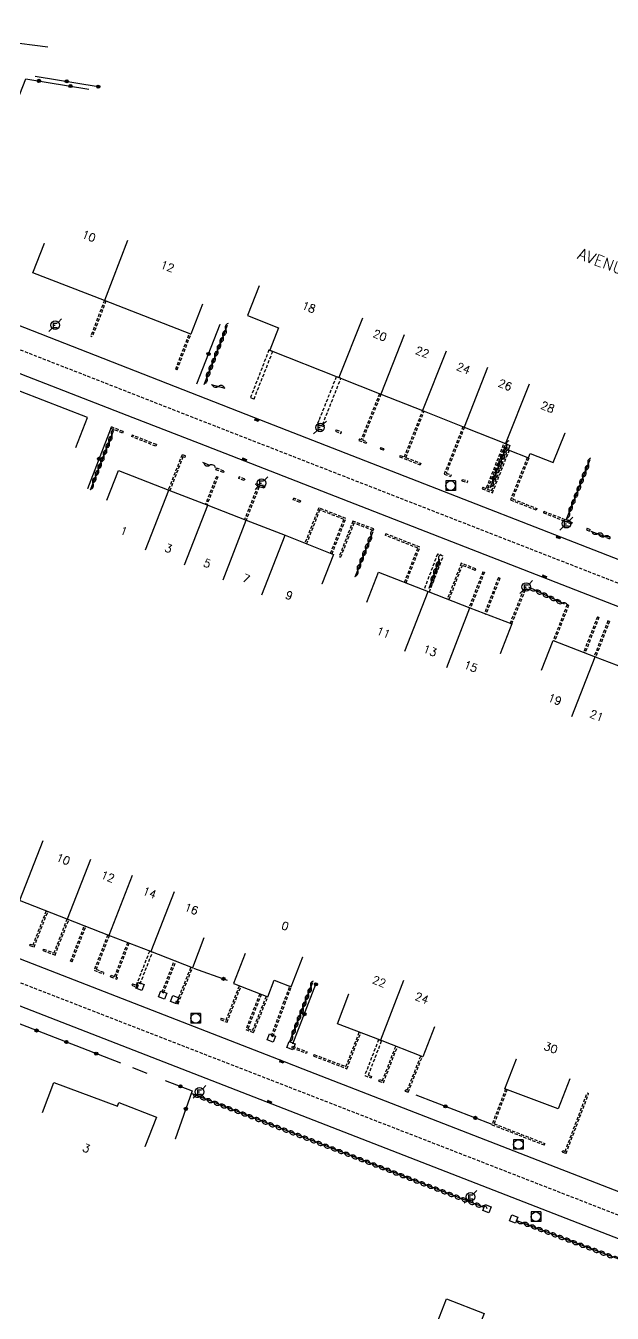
# Model space of a CAD drawing. Header units: millimetres. Extents: x 126999 to 128001, y 153000 to 154000.
# Drawn here: x 127678.6 to 127770.3, y 153660.1 to 153861.1 of the extents above; entities that cross this region are included whole.
import ezdxf
from ezdxf.enums import TextEntityAlignment as Align

# ---------------------------------------------------------------- set-up
doc = ezdxf.new("R2010")
doc.units = ezdxf.units.MM
doc.linetypes.add('DASHED', pattern=[0.75, 0.5, -0.25])
doc.layers.get('0').update_dxf_attribs({"linetype": 'CONTINUOUS'})
for name, color, linetype in [('W0001', 6, 'DASHED'), ('W0008', 7, 'CONTINUOUS'), ('W0100', 7, 'CONTINUOUS'), ('W0112', 1, 'DASHED'), ('W0310', 3, 'CONTINUOUS'), ('W0322', 7, 'CONTINUOUS'), ('W0400', 7, 'CONTINUOUS'), ('W0420', 7, 'CONTINUOUS'), ('W0471', 7, 'CONTINUOUS'), ('W0989', 7, 'CONTINUOUS'), ('W0991', 7, 'CONTINUOUS'), ('W1102', 7, 'CONTINUOUS')]:
    doc.layers.add(name, color=color, linetype=linetype)
doc.styles.get("Standard").update_dxf_attribs({"font": 'romans.shx', "width": 0.85})

# ---------------------------------------------------------------- blocks, each defined once
blk = doc.blocks.new('t310o')
at = {"color": 0, "linetype": 'Continuous'}
for centre, start, end in [((-0.5, 0.38), 216.8699, 323.1304), ((0.5, -0.37), 36.8699, 143.1303)]:
    blk.add_arc(centre, 0.625, start, end, dxfattribs=at)
blk = doc.blocks.new('t322o')
at = {"color": 0, "linetype": 'Continuous'}
for radius in [0.25, 0.15]:
    blk.add_circle((0, 0), radius, dxfattribs=at)
blk = doc.blocks.new('T420')
for p, q in [((0.75, 0.75), (-0.75, 0.75)), ((-0.75, 0.75), (-0.75, -0.75)), ((0.75, 0.75), (0.75, -0.75)), ((0.75, -0.75), (-0.75, -0.75))]:
    blk.add_line(p, q)
blk.add_ellipse((0, 0), major_axis=(-0.53, 0.53), ratio=1, start_param=3.926991, end_param=10.210176)
blk = doc.blocks.new('t112o')
at = {"color": 0, "linetype": 'Continuous'}
for p, q in [((-0.5, 0.5), (0.5, 0.5)), ((-0.5, -0.5), (-0.5, 0.5)), ((0.5, 0.5), (0.5, -0.5)), ((0.5, -0.5), (-0.5, -0.5))]:
    blk.add_line(p, q, dxfattribs=at)
blk = doc.blocks.new('T400')
for p, q in [((-0.15, 0.3), (0.15, 0.3)), ((-0.15, -0.25), (-0.15, 0.3)), ((-0.15, 0.15), (0.15, 0.15)), ((-0.15, 0), (0.15, 0)), ((0.15, 0.3), (0.15, -0.25)), ((-0.15, -0.15), (0.15, -0.15)), ((-0.15, -0.25), (-0.15, -0.3)), ((-0.15, -0.3), (0.15, -0.3)), ((0.15, -0.3), (0.15, -0.25))]:
    blk.add_line(p, q)
blk = doc.blocks.new('T471')
for p, q in [((-0.333334, 0.333334), (-0.333334, -0.333334)), ((-0.333334, 0.333334), (0.333334, 0.333334)), ((-0.333334, 0), (0, 0)), ((0.500001, 0.500001), (1.000002, 1.000002)), ((-0.500001, -0.500001), (-1.000002, -1.000002)), ((-0.333334, -0.333334), (0.333334, -0.333334))]:
    blk.add_line(p, q)
blk.add_ellipse((0, 0), major_axis=(0.471405, 0.471405), ratio=1, start_param=5.4977871438, end_param=11.780972451)

msp = doc.modelspace()

# ---------------------------------------------------------------- linework, layer by layer
at = {"layer": 'W0001', "flags": 128}
for points in [[(127580.9, 153772.72), (127606.95, 153785.37), (127617.12, 153789.51), (127625.69, 153793), (127660.92, 153809.66), (127669.54, 153813.74), (127709.96, 153797.95), (127797.12, 153764.01), (127869.95, 153735.6), (127882.79, 153733.56), (127893.32, 153729.58), (127909.01, 153726.7), (127923.74, 153720.95), (127923.74, 153720.95)], [(127617.12, 153789.51), (127622.68, 153778.07), (127635.11, 153752.42), (127647.93, 153725.91), (127650.65, 153722.47), (127654.2, 153720.82), (127746.68, 153684.94), (127802.85, 153663.11), (127815.45, 153661.43), (127830.51, 153658.79), (127853.48, 153649.95), (127853.48, 153649.95)]]:
    msp.add_lwpolyline(points, dxfattribs=at)
at = {"layer": 'W0008', "flags": 128}
for points in [[(127674.96, 153861.75, -0.0283), (127673.74, 153858.95, -0.0712), (127671.25, 153854.6), (127661.34, 153843.42), (127646.13, 153826.45), (127634.67, 153813.16), (127628.46, 153806.06, 0.0416), (127625.65, 153802.53), (127623.18, 153798.51), (127624.78, 153797.62), (127640.08, 153804.86, 0.1296), (127641.15, 153805.7, 0.1182), (127641.56, 153806.93, 0.0332), (127641.59, 153807.38, 0.1258), (127641.05, 153809.15), (127639.34, 153812.17), (127651.47, 153824.62), (127677.19, 153814.48), (127714.19, 153800.01), (127791.99, 153769.7)], [(127790.81, 153762.8), (127705.74, 153795.89), (127695.41, 153799.92), (127674.89, 153807.86, 0.1063), (127670.63, 153808.81, 0.0992), (127667.19, 153807.71), (127664.47, 153806.34), (127663.09, 153802.98), (127661.11, 153798.53), (127634.16, 153785.52), (127626.59, 153788.38), (127624.73, 153787.48, 0.2334), (127623.42, 153785.67, 0.152), (127623.89, 153783.48), (127634.37, 153761.89), (127651.32, 153726.82, 0.094), (127652.21, 153725.56, 0.0914), (127654.21, 153724.51), (127719.01, 153699.38), (127721.91, 153698.22), (127803.59, 153666.51, 0.0758)], [(127774.34, 153670.5), (127654.2, 153717.13, -0.0539), (127649.1, 153719.38, -0.08), (127646.47, 153721.88, -0.0526), (127644.55, 153725), (127635.85, 153742.96), (127621.9, 153771.74, 0.2277), (127620.41, 153772.78, 0.1584), (127618.19, 153772.34), (127587.97, 153757.96), (127587.97, 153757.96)]]:
    msp.add_lwpolyline(points, format="xyb", dxfattribs=at)
at = {"layer": 'W0100', "flags": 128}
for points in [[(127706.21, 153817.66), (127704.41, 153813), (127690.9, 153818.26), (127679.71, 153822.54), (127681.51, 153827.2), (127681.51, 153827.2)], [(127715.09, 153820.53), (127713.25, 153815.88), (127718.12, 153813.95), (127716.74, 153810.47), (127727.56, 153806.19), (127734.09, 153803.59), (127740.61, 153801.03), (127747.12, 153798.46), (127753.61, 153795.88), (127754.28, 153795.61), (127754, 153794.9), (127757.19, 153793.64), (127757.47, 153794.34), (127761.06, 153792.91), (127762.9, 153797.56), (127762.9, 153797.56)], [(127686.43, 153795.28), (127688.24, 153799.94), (127674.23, 153805.39), (127673.21, 153802.68), (127674.32, 153801), (127672.5, 153799), (127670.71, 153799.98), (127660.12, 153794.98), (127652.9, 153791.57), (127645.65, 153788.09), (127638.46, 153784.64), (127631.16, 153781.15), (127636.42, 153770.38), (127633.72, 153769.09), (127636.57, 153763.14), (127641.08, 153765.3), (127641.08, 153765.3)], [(127691.27, 153787.03), (127693.09, 153791.69), (127700.97, 153788.6), (127707.06, 153786.27), (127713.07, 153783.91), (127719.15, 153781.57), (127726.68, 153778.58), (127724.87, 153773.92), (127724.87, 153773.92)], [(127731.93, 153771.14), (127733.74, 153775.8), (127741.48, 153772.79), (127748.02, 153770.23), (127754.56, 153767.72), (127752.75, 153763.06), (127752.75, 153763.06)], [(127759.24, 153760.48), (127761.05, 153765.14), (127767.6, 153762.6), (127774.15, 153760.06), (127772.34, 153755.4), (127772.34, 153755.4)], [(127706.45, 153718.69), (127704.64, 153714.02), (127698.16, 153716.54), (127691.59, 153719.07), (127685.08, 153721.59), (127677.62, 153724.53), (127669.7, 153727.6), (127671.51, 153732.26), (127671.51, 153732.26)], [(127712.87, 153716.24), (127711.07, 153711.58), (127711.23, 153711.48), (127716.44, 153709.47), (127717.45, 153712.07), (127720.1, 153711.04), (127721.91, 153715.71), (127721.91, 153715.71)], [(127742.48, 153704.77), (127740.67, 153700.11), (127734.03, 153702.68), (127727.32, 153705.27), (127729.12, 153709.94), (127729.12, 153709.94)], [(127763.65, 153696.64), (127761.85, 153691.98), (127753.51, 153695.12), (127755.31, 153699.79), (127755.31, 153699.79)], [(127681.19, 153691.42), (127683, 153696.08), (127692.94, 153692.41), (127693.16, 153692.97), (127699.01, 153690.69), (127697.2, 153686.03), (127697.2, 153686.03)], [(127742.57, 153657.61), (127744.37, 153662.28), (127750.24, 153660.01), (127749.74, 153658.7), (127760.89, 153654.4), (127762.23, 153657.85), (127767.44, 153655.83), (127765.65, 153651.17), (127765.65, 153651.17)]]:
    msp.add_lwpolyline(points, dxfattribs=at)
at = {"layer": 'W0112'}
for p, q in [((127690.9, 153818.26), (127688.75, 153812.65)), ((127691.13, 153818.17), (127688.99, 153812.56)), ((127702.03, 153807.51), (127704.18, 153813.09)), ((127702.26, 153807.42), (127704.41, 153813)), ((127716.61, 153810.51), (127713.73, 153803.07)), ((127714.28, 153802.85), (127717.21, 153810.28)), ((127727.14, 153806.31), (127724.4, 153799.48)), ((127725.01, 153798.88), (127727.86, 153806.07)), ((127733.89, 153803.67), (127731.01, 153796.52)), ((127713.73, 153803.07), (127714.28, 153802.85)), ((127734.12, 153803.58), (127731.24, 153796.43)), ((127737.78, 153793.8), (127740.64, 153801.02)), ((127738.02, 153793.71), (127740.87, 153800.93)), ((127693.73, 153797.52), (127691.92, 153798.25)), ((127693.82, 153797.75), (127692.01, 153798.48)), ((127724.4, 153799.48), (127724.18, 153798.94)), ((127724.18, 153798.94), (127725.18, 153798.54)), ((127725.01, 153798.88), (127725.27, 153798.77)), ((127727.02, 153797.81), (127727.87, 153797.47)), ((127727.12, 153798.04), (127727.96, 153797.7)), ((127746.94, 153798.53), (127744.01, 153791.11)), ((127747.17, 153798.44), (127744.33, 153791.26)), ((127698.92, 153795.48), (127695.15, 153796.98)), ((127699.02, 153795.72), (127695.24, 153797.21)), ((127730.66, 153796.39), (127731.81, 153795.93)), ((127730.75, 153796.62), (127731.01, 153796.52)), ((127731.24, 153796.43), (127731.9, 153796.16)), ((127750.64, 153789.01), (127753.39, 153795.97)), ((127750.87, 153788.92), (127753.62, 153795.87)), ((127703.02, 153794.14), (127700.88, 153788.65)), ((127703.17, 153793.83), (127701.12, 153788.56)), ((127703.58, 153793.96), (127703.02, 153794.14)), ((127703.51, 153793.72), (127703.17, 153793.83)), ((127733.99, 153795.05), (127734.53, 153794.88)), ((127734.06, 153795.29), (127734.6, 153795.12)), ((127737.04, 153793.82), (127740.26, 153792.57)), ((127737.14, 153794.05), (127737.78, 153793.8)), ((127738.02, 153793.71), (127740.35, 153792.81)), ((127751.41, 153788.51), (127753.95, 153794.92)), ((127751.55, 153788.19), (127754.18, 153794.83)), ((127757, 153793.72), (127754.37, 153787.1)), ((127757.23, 153793.63), (127754.7, 153787.24)), ((127709.49, 153791.36), (127708.3, 153791.82)), ((127709.58, 153791.59), (127708.39, 153792.06)), ((127708.39, 153790.77), (127706.69, 153786.42)), ((127708.62, 153790.68), (127706.92, 153786.32)), ((127712.74, 153790.11), (127711.88, 153790.44)), ((127712.83, 153790.34), (127711.97, 153790.67)), ((127715.95, 153789.15), (127714.58, 153789.67)), ((127744.01, 153791.11), (127744.99, 153790.75)), ((127744.09, 153791.34), (127744.1, 153791.34)), ((127744.24, 153791.02), (127744.24, 153791.02)), ((127744.33, 153791.26), (127745.08, 153790.99)), ((127746.79, 153790.06), (127747.59, 153789.81)), ((127746.87, 153790.3), (127747.66, 153790.05)), ((127714.82, 153789.16), (127712.8, 153784.02)), ((127715.05, 153789.06), (127713.04, 153783.93)), ((127715.86, 153788.92), (127714.49, 153789.44)), ((127749.94, 153788.82), (127751.55, 153788.19)), ((127750.03, 153789.06), (127751.41, 153788.51)), ((127721.46, 153786.71), (127720.42, 153787.12)), ((127721.55, 153786.94), (127720.51, 153787.35)), ((127724.4, 153785.84), (127722.23, 153780.32)), ((127728.64, 153784.2), (127724.4, 153785.84)), ((127754.37, 153787.1), (127758.41, 153785.51)), ((127754.7, 153787.24), (127758.5, 153785.74)), ((127724.54, 153785.52), (127722.47, 153780.23)), ((127728.32, 153784.05), (127724.54, 153785.52)), ((127726.24, 153778.75), (127728.32, 153784.05)), ((127726.47, 153778.66), (127728.64, 153784.2)), ((127729.75, 153783.78), (127727.58, 153778.23)), ((127732.99, 153782.55), (127729.75, 153783.78)), ((127759.52, 153785.07), (127763.31, 153783.61)), ((127759.61, 153785.31), (127763.4, 153783.85)), ((127763.54, 153783.76), (127764.01, 153783.57)), ((127729.9, 153783.46), (127727.81, 153778.14)), ((127732.9, 153782.31), (127729.9, 153783.46)), ((127739.88, 153779.56), (127734.79, 153781.56)), ((127740.21, 153779.71), (127734.89, 153781.79)), ((127763.45, 153783.53), (127763.92, 153783.34)), ((127766.27, 153782.43), (127766.75, 153782.22)), ((127766.37, 153782.66), (127766.85, 153782.45)), ((127737.81, 153774.22), (127739.88, 153779.56)), ((127738.04, 153774.13), (127740.21, 153779.71)), ((127769.38, 153781.2), (127769.89, 153781.01)), ((127769.46, 153781.44), (127769.97, 153781.25)), ((127742.95, 153778.63), (127740.85, 153773.04)), ((127741.69, 153772.71), (127743.86, 153778.29)), ((127743.86, 153778.29), (127742.95, 153778.63)), ((127746.68, 153777.19), (127744.5, 153771.58)), ((127746.82, 153776.87), (127744.73, 153771.49)), ((127748.95, 153776.32), (127746.68, 153777.19)), ((127748.86, 153776.08), (127746.82, 153776.87)), ((127750.05, 153775.87), (127747.88, 153770.26)), ((127750.29, 153775.78), (127748.11, 153770.17)), ((127752.48, 153774.95), (127750.29, 153769.33)), ((127752.71, 153774.86), (127750.52, 153769.24)), ((127754.32, 153767.81), (127756.59, 153773.43)), ((127754.56, 153767.72), (127756.83, 153773.33)), ((127763.23, 153770.73), (127761.05, 153765.15)), ((127763.46, 153770.64), (127761.28, 153765.06)), ((127767.96, 153768.84), (127765.81, 153763.3)), ((127768.2, 153768.75), (127766.04, 153763.2)), ((127769.61, 153768.2), (127767.45, 153762.66)), ((127769.84, 153768.11), (127767.69, 153762.57)), ((127679.74, 153717.57), (127681.8, 153722.86)), ((127679.89, 153717.25), (127682.03, 153722.77)), ((127683.02, 153716.32), (127685.07, 153721.6)), ((127683.17, 153716), (127685.31, 153721.5)), ((127685.61, 153715.03), (127687.75, 153720.56)), ((127685.84, 153714.94), (127687.99, 153720.47)), ((127679.22, 153717.49), (127679.89, 153717.25)), ((127679.3, 153717.72), (127679.74, 153717.57)), ((127691.4, 153719.15), (127689.28, 153713.63)), ((127691.64, 153719.06), (127689.6, 153713.77)), ((127692.49, 153712.63), (127694.53, 153717.94)), ((127692.72, 153712.54), (127694.77, 153717.85)), ((127681.3, 153716.69), (127683.17, 153716)), ((127681.39, 153716.93), (127683.02, 153716.32)), ((127695.9, 153711.28), (127697.97, 153716.62)), ((127696.47, 153711.49), (127698.4, 153716.45)), ((127689.28, 153713.63), (127690.74, 153713.04)), ((127689.6, 153713.77), (127690.84, 153713.27)), ((127699.9, 153710.18), (127701.82, 153715.12)), ((127700.14, 153710.09), (127702.06, 153715.03)), ((127702.27, 153708.74), (127704.43, 153714.11)), ((127702.4, 153708.39), (127704.67, 153714.02)), ((127691.86, 153712.61), (127692.82, 153712.23)), ((127691.95, 153712.84), (127692.49, 153712.63)), ((127692.72, 153712.54), (127692.91, 153712.47)), ((127695.19, 153711.29), (127696.04, 153710.95)), ((127695.28, 153711.52), (127695.9, 153711.28)), ((127696.04, 153710.95), (127696.28, 153711.56)), ((127696.13, 153711.18), (127696.13, 153711.18)), ((127709.92, 153705.84), (127711.99, 153711.17)), ((127695.81, 153711.04), (127695.81, 153711.04)), ((127710.06, 153705.52), (127712.22, 153711.08)), ((127715.17, 153709.93), (127712.99, 153704.35)), ((127715.4, 153709.84), (127713.32, 153704.5)), ((127714.06, 153704.22), (127716.21, 153709.56)), ((127714.2, 153703.9), (127716.44, 153709.47)), ((127718.86, 153708.41), (127719.87, 153711.13)), ((127719.1, 153708.32), (127720.1, 153711.04)), ((127702.01, 153708.58), (127702.4, 153708.39)), ((127702.12, 153708.81), (127702.27, 153708.74)), ((127717, 153703.39), (127718.86, 153708.41)), ((127717.23, 153703.3), (127719.1, 153708.32)), ((127709.03, 153705.91), (127710.06, 153705.52)), ((127709.12, 153706.15), (127709.92, 153705.84)), ((127712.99, 153704.35), (127714.2, 153703.9)), ((127713.32, 153704.5), (127714.06, 153704.22)), ((127728.65, 153698.57), (127730.73, 153703.95)), ((127728.79, 153698.25), (127730.96, 153703.86)), ((127720.2, 153701.54), (127722.48, 153700.65)), ((127720.29, 153701.77), (127722.57, 153700.89)), ((127733.75, 153702.79), (127731.58, 153697.17)), ((127732.15, 153697.22), (127734.23, 153702.6)), ((127734.36, 153696.38), (127736.44, 153701.74)), ((127734.51, 153696.06), (127736.67, 153701.65)), ((127723.61, 153700.23), (127728.79, 153698.25)), ((127723.7, 153700.46), (127728.65, 153698.57)), ((127738.24, 153694.89), (127740.33, 153700.18)), ((127738.38, 153694.57), (127740.56, 153700.09)), ((127731.58, 153697.17), (127732.57, 153696.8)), ((127732.15, 153697.22), (127732.66, 153697.04)), ((127733.8, 153696.32), (127734.51, 153696.06)), ((127733.89, 153696.55), (127734.36, 153696.38)), ((127753.6, 153695.08), (127751.48, 153689.5)), ((127737.91, 153694.76), (127738.38, 153694.57)), ((127738, 153694.99), (127738.24, 153694.89)), ((127753.84, 153695), (127751.81, 153689.65)), ((127762.92, 153685.33), (127766.36, 153694.46)), ((127763.07, 153685.01), (127766.59, 153694.37)), ((127751.48, 153689.5), (127759.67, 153686.32)), ((127751.81, 153689.65), (127759.76, 153686.56)), ((127762.45, 153685.24), (127763.07, 153685.01)), ((127762.54, 153685.48), (127762.92, 153685.33))]:
    msp.add_line(p, q, dxfattribs=at)
for points in [[(127688.99, 153812.56), (127688.75, 153812.65)], [(127704.18, 153813.09), (127704.41, 153813)], [(127716.61, 153810.51), (127717.21, 153810.28)], [(127702.26, 153807.42), (127702.03, 153807.51)], [(127727.83, 153806.08), (127727.14, 153806.31)], [(127734.12, 153803.58), (127733.89, 153803.67)], [(127740.64, 153801.02), (127740.87, 153800.93)], [(127691.92, 153798.25), (127692.01, 153798.48)], [(127693.82, 153797.75), (127693.73, 153797.52)], [(127725.27, 153798.77), (127725.18, 153798.54)], [(127727.12, 153798.04), (127727.02, 153797.81)], [(127727.87, 153797.47), (127727.96, 153797.7)], [(127746.94, 153798.53), (127747.17, 153798.44)], [(127695.24, 153797.21), (127695.15, 153796.98)], [(127699.02, 153795.72), (127698.92, 153795.48)], [(127730.75, 153796.62), (127730.66, 153796.39)], [(127731.81, 153795.93), (127731.9, 153796.16)], [(127753.39, 153795.97), (127753.62, 153795.87)], [(127703.51, 153793.72), (127703.58, 153793.96)], [(127734.06, 153795.29), (127733.99, 153795.05)], [(127734.53, 153794.88), (127734.6, 153795.12)], [(127737.14, 153794.05), (127737.04, 153793.82)], [(127753.95, 153794.92), (127754.18, 153794.83)], [(127757.23, 153793.63), (127757, 153793.72)], [(127708.3, 153791.82), (127708.39, 153792.06)], [(127740.35, 153792.81), (127740.26, 153792.57)], [(127708.39, 153790.77), (127708.62, 153790.68)], [(127709.58, 153791.59), (127709.49, 153791.36)], [(127711.88, 153790.44), (127711.97, 153790.67)], [(127712.83, 153790.34), (127712.74, 153790.11)], [(127714.58, 153789.67), (127714.49, 153789.44)], [(127745.08, 153790.99), (127744.99, 153790.75)], [(127746.79, 153790.06), (127746.87, 153790.3)], [(127747.66, 153790.05), (127747.59, 153789.81)], [(127701.12, 153788.56), (127700.88, 153788.65)], [(127715.05, 153789.06), (127714.82, 153789.16)], [(127715.95, 153789.15), (127715.86, 153788.92)], [(127750.03, 153789.06), (127749.94, 153788.82)], [(127750.64, 153789.01), (127750.87, 153788.92)], [(127706.69, 153786.42), (127706.92, 153786.32)], [(127720.42, 153787.12), (127720.51, 153787.35)], [(127721.55, 153786.94), (127721.46, 153786.71)], [(127758.5, 153785.74), (127758.41, 153785.51)], [(127713.04, 153783.93), (127712.8, 153784.02)], [(127759.61, 153785.31), (127759.52, 153785.07)], [(127763.4, 153783.85), (127763.31, 153783.61)], [(127763.54, 153783.76), (127763.45, 153783.53)], [(127764.01, 153783.57), (127763.92, 153783.34)], [(127732.9, 153782.31), (127732.99, 153782.55)], [(127734.89, 153781.79), (127734.79, 153781.56)], [(127766.37, 153782.66), (127766.27, 153782.43)], [(127766.75, 153782.22), (127766.85, 153782.45)], [(127722.47, 153780.23), (127722.23, 153780.32)], [(127769.46, 153781.44), (127769.38, 153781.2)], [(127769.89, 153781.01), (127769.97, 153781.25)], [(127726.24, 153778.75), (127726.47, 153778.66)], [(127727.58, 153778.23), (127727.81, 153778.14)], [(127748.86, 153776.08), (127748.95, 153776.32)], [(127750.05, 153775.87), (127750.29, 153775.78)], [(127737.81, 153774.22), (127738.04, 153774.13)], [(127752.48, 153774.95), (127752.71, 153774.86)], [(127740.85, 153773.04), (127740.85, 153773.04)], [(127744.73, 153771.49), (127744.5, 153771.58)], [(127756.59, 153773.43), (127756.83, 153773.33)], [(127748.11, 153770.17), (127747.88, 153770.26)], [(127763.46, 153770.64), (127763.23, 153770.73)], [(127750.29, 153769.33), (127750.52, 153769.24)], [(127754.56, 153767.72), (127754.32, 153767.81)], [(127767.96, 153768.84), (127768.2, 153768.75)], [(127769.84, 153768.11), (127769.61, 153768.2)], [(127761.05, 153765.15), (127761.28, 153765.06)], [(127766.04, 153763.2), (127765.81, 153763.3)], [(127767.45, 153762.66), (127767.69, 153762.57)], [(127681.8, 153722.86), (127682.03, 153722.77)], [(127685.07, 153721.6), (127685.31, 153721.5)], [(127687.75, 153720.56), (127687.99, 153720.47)], [(127679.22, 153717.49), (127679.3, 153717.72)], [(127691.4, 153719.15), (127691.64, 153719.06)], [(127694.53, 153717.94), (127694.77, 153717.85)], [(127681.3, 153716.69), (127681.39, 153716.93)], [(127697.97, 153716.62), (127698.4, 153716.45)], [(127685.84, 153714.94), (127685.61, 153715.03)], [(127690.74, 153713.04), (127690.84, 153713.27)], [(127702.06, 153715.03), (127701.82, 153715.12)], [(127704.43, 153714.11), (127704.67, 153714.02)], [(127691.86, 153712.61), (127691.95, 153712.84)], [(127692.91, 153712.47), (127692.82, 153712.23)], [(127695.28, 153711.52), (127695.19, 153711.29)], [(127696.47, 153711.49), (127696.28, 153711.56)], [(127711.99, 153711.17), (127712.22, 153711.08)], [(127699.9, 153710.18), (127700.14, 153710.09)], [(127715.17, 153709.93), (127715.4, 153709.84)], [(127720.1, 153711.04), (127719.87, 153711.13)], [(127702.12, 153708.81), (127702.01, 153708.58)], [(127709.12, 153706.15), (127709.03, 153705.91)], [(127717, 153703.39), (127717.23, 153703.3)], [(127730.73, 153703.95), (127730.96, 153703.86)], [(127720.2, 153701.54), (127720.29, 153701.77)], [(127733.75, 153702.79), (127734.23, 153702.6)], [(127736.67, 153701.65), (127736.44, 153701.74)], [(127722.57, 153700.89), (127722.48, 153700.65)], [(127723.61, 153700.23), (127723.7, 153700.46)], [(127740.33, 153700.18), (127740.56, 153700.09)], [(127732.66, 153697.04), (127732.57, 153696.8)], [(127733.8, 153696.32), (127733.89, 153696.55)], [(127753.6, 153695.08), (127753.84, 153695)], [(127737.91, 153694.76), (127738, 153694.99)], [(127766.36, 153694.46), (127766.59, 153694.37)], [(127759.67, 153686.32), (127759.76, 153686.56)], [(127762.45, 153685.24), (127762.54, 153685.48)]]:
    msp.add_lwpolyline(points, dxfattribs=at)
at = {"layer": 'W0310', "flags": 128}
for points in [[(127706.47, 153805.1), (127710.15, 153814.4), (127710.15, 153814.4)], [(127707.59, 153805.13), (127709.71, 153804.54), (127709.71, 153804.54)], [(127692.3, 153797.92), (127688.68, 153788.6), (127688.68, 153788.6)], [(127751.22, 153788.97), (127753.91, 153795.77), (127753.91, 153795.77)], [(127707.38, 153792.47), (127706.27, 153792.91), (127706.27, 153792.91)], [(127763.14, 153784.09), (127766.82, 153793.39), (127766.82, 153793.39)], [(127732.83, 153782.11), (127730.04, 153775.04), (127730.04, 153775.04)], [(127766.92, 153782.22), (127769.28, 153781.32), (127769.28, 153781.32)], [(127743.28, 153777.85), (127741.63, 153773.25), (127741.63, 153773.25)], [(127762.79, 153770.78), (127757.22, 153773.45), (127757.22, 153773.45)], [(127719.85, 153702.39), (127723.46, 153711.71), (127723.46, 153711.71)], [(127750.26, 153676.56), (127704.61, 153694.3), (127704.61, 153694.3)], [(127772.8, 153667.9), (127755.24, 153674.56), (127755.24, 153674.56)]]:
    msp.add_lwpolyline(points, dxfattribs=at)
at = {"layer": 'W0322', "flags": 128}
msp.add_lwpolyline([(127670.22, 153900.81), (127674.75, 153879.13, -0.0259), (127675.83, 153872.35, -0.0469), (127675.9, 153862.13, -0.0076), (127675.54, 153858.7), (127682.03, 153857.86), (127682.03, 153857.86)], format="xyb", dxfattribs=at)
for points in [[(127673.86, 153840.87), (127678.6, 153852.88), (127688.46, 153851.25), (127688.46, 153851.25)], [(127680.06, 153853.27), (127689.93, 153851.64), (127689.93, 153851.64)], [(127705.33, 153805.23), (127709.01, 153814.53), (127709.01, 153814.53)], [(127691.85, 153798.16), (127688.23, 153788.84), (127688.23, 153788.84)], [(127704.81, 153713.97), (127710.1, 153712.07), (127710.1, 153712.07)], [(127720.36, 153702.11), (127723.96, 153711.43), (127723.96, 153711.43)], [(127693.46, 153699.1), (127671.12, 153707.78), (127669.27, 153702.95), (127669.27, 153702.95)], [(127697.58, 153697.5), (127695.34, 153698.37), (127695.34, 153698.37)], [(127700.39, 153696.4), (127704.63, 153694.8), (127701.93, 153687.26), (127701.93, 153687.26)], [(127739.55, 153694.16), (127751.45, 153689.57), (127751.45, 153689.57)]]:
    msp.add_lwpolyline(points, dxfattribs=at)
at = {"layer": 'W1102', "flags": 128}
for points in [[(127694.5, 153827.59), (127690.9, 153818.26), (127690.9, 153818.26)], [(127731.24, 153815.49), (127727.56, 153806.19), (127727.56, 153806.19)], [(127737.77, 153812.89), (127734.09, 153803.59), (127734.09, 153803.59)], [(127744.29, 153810.33), (127740.61, 153801.03), (127740.61, 153801.03)], [(127750.8, 153807.76), (127747.12, 153798.46), (127747.12, 153798.46)], [(127757.29, 153805.17), (127753.61, 153795.88), (127753.61, 153795.88)], [(127697.33, 153779.29), (127700.97, 153788.6), (127700.97, 153788.6)], [(127703.43, 153776.95), (127707.06, 153786.27), (127707.06, 153786.27)], [(127709.44, 153774.59), (127713.07, 153783.91), (127713.07, 153783.91)], [(127715.51, 153772.25), (127719.15, 153781.57), (127719.15, 153781.57)], [(127737.86, 153763.47), (127741.48, 153772.79), (127741.48, 153772.79)], [(127744.41, 153760.91), (127748.02, 153770.23), (127748.02, 153770.23)], [(127763.98, 153753.28), (127767.6, 153762.6), (127767.6, 153762.6)], [(127681.24, 153733.85), (127677.62, 153724.53), (127677.62, 153724.53)], [(127688.7, 153730.91), (127685.08, 153721.59), (127685.08, 153721.59)], [(127695.21, 153728.4), (127691.59, 153719.07), (127691.59, 153719.07)], [(127701.78, 153725.86), (127698.16, 153716.54), (127698.16, 153716.54)], [(127737.64, 153712), (127734.03, 153702.68), (127734.03, 153702.68)]]:
    msp.add_lwpolyline(points, dxfattribs=at)

# ---------------------------------------------------------------- block references
at = {"layer": 'W0112'}
for p, rotation in [((127696.47, 153711.1), 338.7087000000001), ((127699.98, 153709.76), 338.7087000000001), ((127701.89, 153709.01), 338.7087000000001), ((127717, 153703.03), 338.7030999999999), ((127720.05, 153701.84), 338.7030999999999), ((127750.72, 153676.37), 158.44), ((127754.86, 153674.78), 158.44)]:
    msp.add_blockref('t112o', p, dxfattribs=dict(at, rotation=rotation))
at = {"layer": 'W0310'}
for p, rotation in [((127709.87, 153813.7), 68.43170390805668), ((127709.02, 153811.55), 68.43170390805668), ((127709.44, 153812.62), 68.43170390805668), ((127708.17, 153809.4), 68.43170390805668), ((127708.59, 153810.47), 68.43170390805668), ((127707.32, 153807.25), 68.43170390805668), ((127707.75, 153808.32), 68.43170390805668), ((127706.9, 153806.18), 68.43170390805668), ((127708.7, 153804.82), 344.5781848677107), ((127692.03, 153797.21), 248.7363224903552), ((127691.19, 153795.06), 248.7363224903552), ((127691.61, 153796.14), 248.7363224903552), ((127753.77, 153795.41), 68.43785149547037), ((127690.35, 153792.91), 248.7363224903552), ((127690.77, 153793.98), 248.7363224903552), ((127752.92, 153793.26), 68.43785149547037), ((127753.35, 153794.34), 68.43785149547037), ((127766.54, 153792.68), 68.43223674930015), ((127689.51, 153790.75), 248.7363224903552), ((127689.93, 153791.83), 248.7363224903552), ((127707.34, 153792.49), 158.6338413631352), ((127752.07, 153791.12), 68.43785149547037), ((127752.5, 153792.19), 68.43785149547037), ((127766.12, 153791.6), 68.43223674930015), ((127689.1, 153789.68), 248.7363224903552), ((127751.65, 153790.04), 68.43785149547037), ((127765.27, 153789.46), 68.43223674930015), ((127765.69, 153790.53), 68.43223674930015), ((127764.42, 153787.31), 68.43223674930015), ((127764.84, 153788.38), 68.43223674930015), ((127763.57, 153785.16), 68.43223674930015), ((127763.99, 153786.23), 68.43223674930015), ((127732.58, 153781.49), 248.4817753868661), ((127768, 153781.81), 339.1728473976136), ((127769.08, 153781.4), 339.1728473976136), ((127731.74, 153779.34), 248.4817753868661), ((127732.16, 153780.42), 248.4817753868661), ((127730.89, 153777.19), 248.4817753868661), ((127731.31, 153778.27), 248.4817753868661), ((127742.8, 153776.51), 250.3609907043726), ((127743.19, 153777.6), 250.3609907043726), ((127730.47, 153776.12), 248.4817753868661), ((127742.41, 153775.42), 250.3609907043726), ((127742.02, 153774.33), 250.3609907043726), ((127758.26, 153772.95), 154.4184083946901), ((127759.3, 153772.45), 154.4184083946901), ((127760.34, 153771.95), 154.4184083946901), ((127761.39, 153771.45), 154.4184083946901), ((127762.43, 153770.95), 154.4184083946901), ((127723.19, 153711.01), 68.85442507191964), ((127722.35, 153708.85), 68.85442507191964), ((127722.77, 153709.93), 68.85442507191964), ((127721.52, 153706.7), 68.85442507191964), ((127721.94, 153707.77), 68.85442507191964), ((127720.69, 153704.54), 68.85442507191964), ((127721.1, 153705.62), 68.85442507191964), ((127720.27, 153703.46), 68.85442507191964), ((127705.69, 153693.89), 158.7525958191656), ((127706.76, 153693.47), 158.7525958191656), ((127707.84, 153693.05), 158.7525958191656), ((127708.92, 153692.63), 158.7525958191656), ((127709.99, 153692.21), 158.7525958191656), ((127711.07, 153691.79), 158.7525958191656), ((127712.15, 153691.37), 158.7525958191656), ((127713.22, 153690.96), 158.7525958191656), ((127714.3, 153690.54), 158.7525958191656), ((127715.37, 153690.12), 158.7525958191656), ((127716.45, 153689.7), 158.7525958191656), ((127717.53, 153689.28), 158.7525958191656), ((127718.6, 153688.86), 158.7525958191656), ((127719.68, 153688.44), 158.7525958191656), ((127720.76, 153688.03), 158.7525958191656), ((127721.83, 153687.61), 158.7525958191656), ((127722.91, 153687.19), 158.7525958191656), ((127723.99, 153686.77), 158.7525958191656), ((127725.06, 153686.35), 158.7525958191656), ((127726.14, 153685.93), 158.7525958191656), ((127727.22, 153685.51), 158.7525958191656), ((127728.29, 153685.1), 158.7525958191656), ((127729.37, 153684.68), 158.7525958191656), ((127730.45, 153684.26), 158.7525958191656), ((127731.52, 153683.84), 158.7525958191656), ((127732.6, 153683.42), 158.7525958191656), ((127733.68, 153683), 158.7525958191656), ((127734.75, 153682.59), 158.7525958191656), ((127735.83, 153682.17), 158.7525958191656), ((127736.9, 153681.75), 158.7525958191656), ((127737.98, 153681.33), 158.7525958191656), ((127739.06, 153680.91), 158.7525958191656), ((127740.13, 153680.49), 158.7525958191656), ((127741.21, 153680.07), 158.7525958191656), ((127742.29, 153679.66), 158.7525958191656), ((127743.36, 153679.24), 158.7525958191656), ((127744.44, 153678.82), 158.7525958191656), ((127745.52, 153678.4), 158.7525958191656), ((127746.59, 153677.98), 158.7525958191656), ((127747.67, 153677.56), 158.7525958191656), ((127748.75, 153677.14), 158.7525958191656), ((127749.82, 153676.73), 158.7525958191656), ((127756.32, 153674.15), 159.2204002737267), ((127757.4, 153673.74), 159.2204002737267), ((127758.48, 153673.33), 159.2204002737267), ((127759.56, 153672.92), 159.2204002737267), ((127760.64, 153672.51), 159.2204002737267), ((127761.72, 153672.1), 159.2204002737267), ((127762.8, 153671.69), 159.2204002737267), ((127763.88, 153671.28), 159.2204002737267), ((127764.96, 153670.87), 159.2204002737267), ((127766.04, 153670.46), 159.2204002737267), ((127767.12, 153670.06), 159.2204002737267), ((127768.2, 153669.65), 159.2204002737267), ((127769.28, 153669.24), 159.2204002737267), ((127770.36, 153668.83), 159.2204002737267)]:
    msp.add_blockref('t310o', p, dxfattribs=dict(at, rotation=rotation))
at = {"layer": 'W0322'}
for p, rotation in [((127680.65, 153852.54), 350.5973968836316), ((127684.99, 153852.46), 350.5980557459143), ((127685.59, 153851.73), 350.5973968836316), ((127689.93, 153851.64), 350.5980557459143), ((127707.17, 153809.88), 68.43170390799538), ((127690.04, 153793.5), 248.7363224902775), ((127709.51, 153712.28), 340.2925227633293), ((127723.96, 153711.43), 68.85389069684297), ((127722.16, 153706.77), 68.85389069684297), ((127680.28, 153704.22), 158.7537652302428), ((127684.94, 153702.41), 158.7537652302428), ((127689.6, 153700.6), 158.7537652302428), ((127702.76, 153695.5), 339.2288036659853), ((127703.62, 153691.97), 250.2769462894283), ((127744.21, 153692.36), 338.8893752059183), ((127748.88, 153690.56), 338.8893752059183)]:
    msp.add_blockref('t322o', p, dxfattribs=dict(at, rotation=rotation))
at = {"layer": 'W0400'}
for p, rotation in [((127714.71, 153799.6), 248.6647), ((127712.75, 153793.39), 248.6647), ((127761.84, 153781.26), 248.6647), ((127759.67, 153775.09), 248.6647), ((127718.59, 153699.36), 248.7804), ((127716.68, 153693.05), 248.7804)]:
    msp.add_blockref('T400', p, dxfattribs=dict(at, rotation=rotation))
at = {"layer": 'W0420'}
for p in [(127745, 153789.3), (127705.15, 153706.12), (127755.61, 153686.41), (127758.34, 153675.12)]:
    msp.add_blockref('T420', p, dxfattribs=at)
at = {"layer": 'W0471'}
for p in [(127683.19, 153814.37), (127724.6, 153798.4), (127715.45, 153789.71), (127763.11, 153783.37), (127756.83, 153773.49), (127705.76, 153694.62), (127748.13, 153678.23)]:
    msp.add_blockref('T471', p, dxfattribs=at)

# ---------------------------------------------------------------- texts
at = {"layer": 'W0989'}
msp.add_text('AVENUE LEMERCIER', height=1.75, rotation=339.4526, dxfattribs=at).set_placement((127775.69, 153821.66), align=Align.MIDDLE)
at = {"layer": 'W0991'}
for s, rotation, p in [('10', 339.0709, (127688.46, 153828.3)), ('12', 338.7148, (127700.74, 153823.55)), ('18', 338.4318, (127722.84, 153817.19)), ('20', 338.3397, (127733.96, 153812.79)), ('22', 338.543, (127740.59, 153810.17)), ('24', 338.4346, (127747.03, 153807.64)), ('26', 338.2903, (127753.54, 153805.05)), ('28', 338.3845, (127760.19, 153801.59)), ('1', 338.6132, (127693.93, 153782.23)), ('3', 339.0215, (127700.9, 153779.53)), ('5', 338.552, (127706.96, 153777.18)), ('7', 338.9267, (127713.05, 153774.8)), ('9', 338.3825, (127719.78, 153772.17)), ('11', 338.7848, (127734.53, 153766.37)), ('13', 338.612, (127741.8, 153763.54)), ('15', 338.9563, (127748.17, 153761.07)), ('19', 338.7976, (127761.3, 153755.93)), ('21', 338.7529, (127767.84, 153753.39)), ('10', 338.537, (127684.45, 153730.97)), ('12', 338.8608, (127691.42, 153728.25)), ('14', 338.9229, (127697.96, 153725.73)), ('16', 338.7652, (127704.49, 153723.2)), ('0', 338.8538, (127719.15, 153720.53)), ('22', 338.8361, (127733.85, 153711.86)), ('24', 338.8503, (127740.52, 153709.28)), ('30', 339.3573, (127760.67, 153701.51)), ('3', 338.7636, (127688.07, 153685.83))]:
    msp.add_text(s, height=1.25, rotation=rotation, dxfattribs=at).set_placement(p, align=Align.MIDDLE)

doc.saveas('drawing.dxf')
